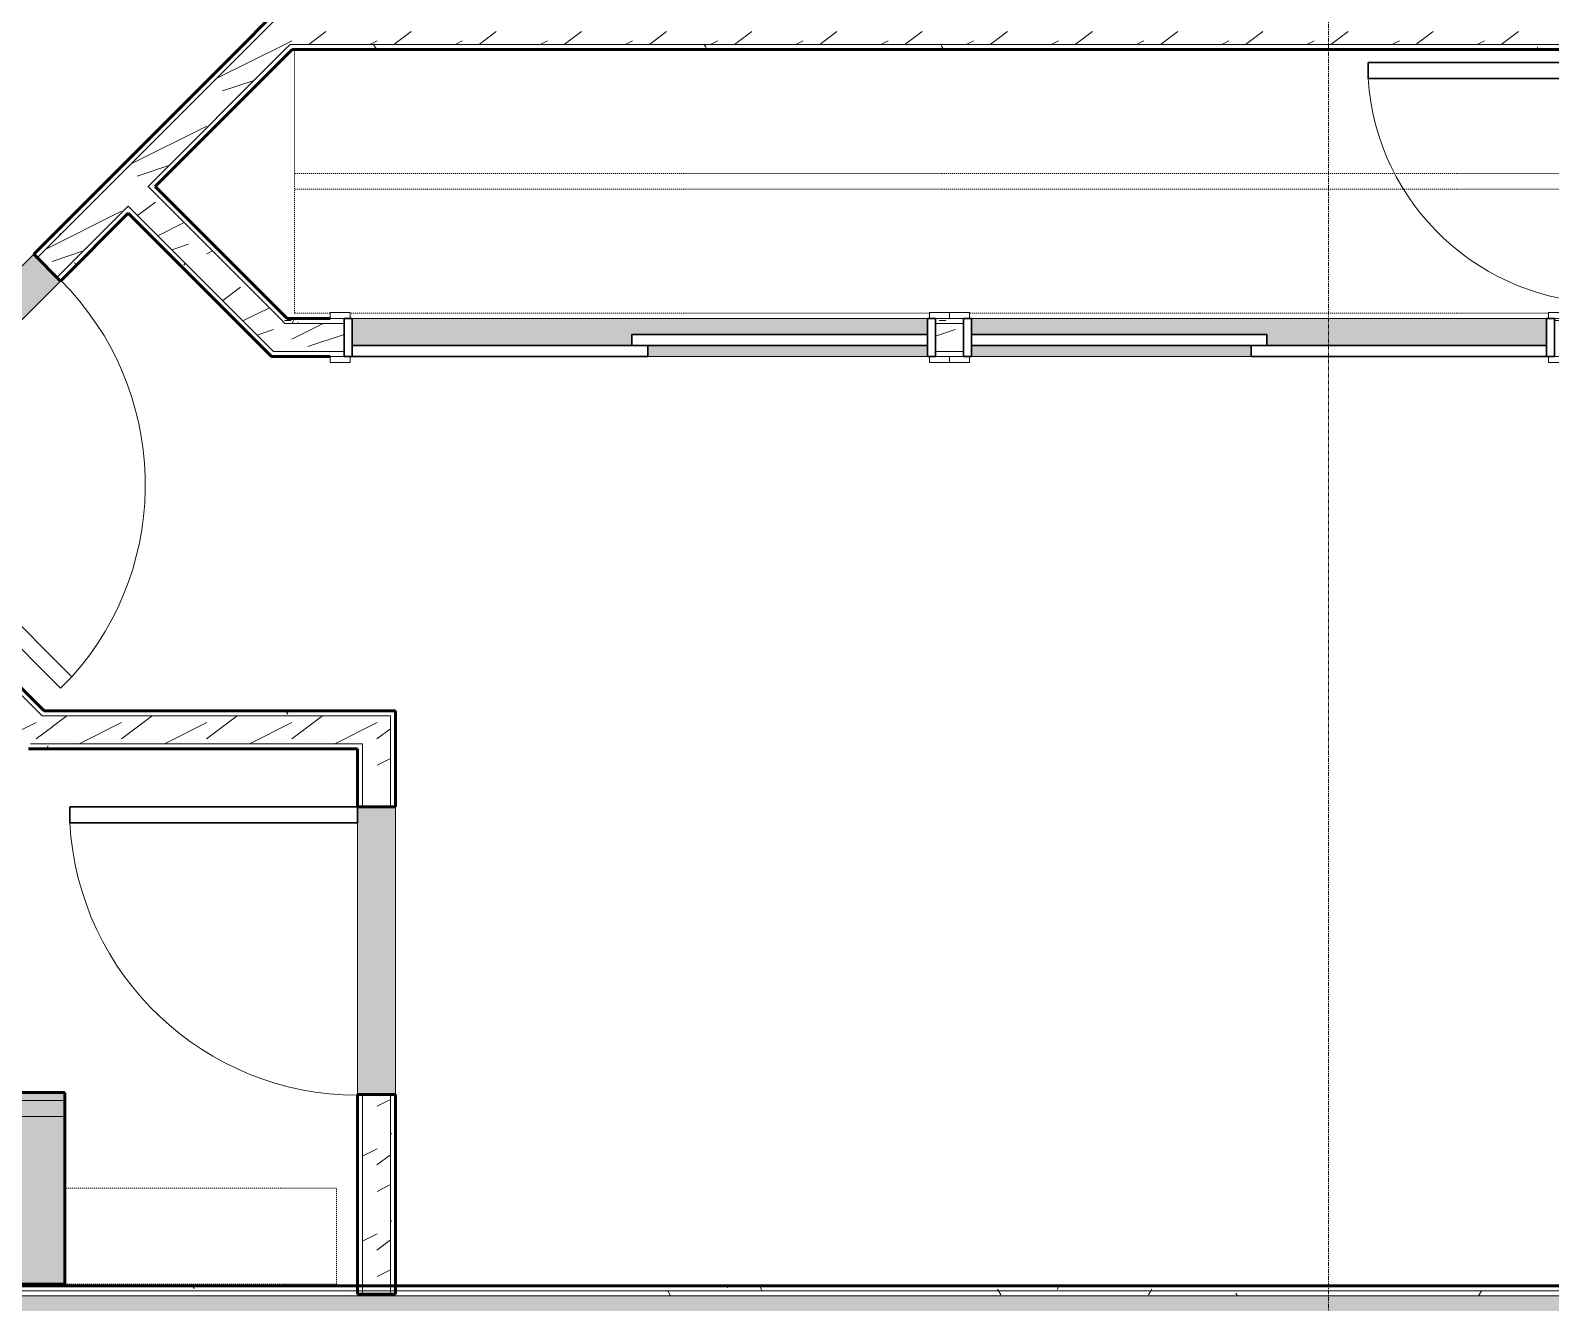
# Model space of a CAD drawing. Header units: inches. Extents: x -4061 to -1937, y 10959 to 12323.
# Drawn here: x -2335.8 to -2145.5, y 11683.9 to 11843 of the extents above; entities that cross this region are included whole.
import ezdxf

# ---------------------------------------------------------------- set-up
doc = ezdxf.new("R2010")
doc.units = ezdxf.units.IN
doc.header["$MEASUREMENT"] = 0
doc.linetypes.add('Dash', pattern=[0.25, 0.125, -0.125])
doc.linetypes.add('Grid Line 1_2_', pattern=[0.875, 0.5, -0.125, 0.125, -0.125])
for name, color, linetype, lineweight in [('0-1', 7, 'Continuous', 5), ('0-2', 10, 'Continuous', 18), ('A-DOOR-1', 7, 'Continuous', 9), ('A-DOOR-2', 50, 'Continuous', 30), ('A-DOOR-FRAM-1', 50, 'Continuous', 30), ('A-WALL', 113, 'Continuous', 18), ('A-WALL-1', 8, 'Continuous', 5), ('A-WALL-2', 250, 'Continuous', 60), ('A-WALL-3', 10, 'Continuous', 18), ('A-WALL-PATT-1', 7, 'Continuous', 9), ('A-WALL-PATT-2', 55, 'Continuous', 9), ('A-WALL-PATT-6', 111, 'Continuous', 9), ('I-WALL-2', 2, 'Continuous', 60), ('Q-CASE-1', 53, 'Continuous', 9), ('Q-CASE-2', 250, 'Continuous', 60), ('Q-CASE-3', 7, 'Continuous', 9), ('Q-CASE-HDLN-1', 7, 'Dash', 9), ('S-GRID-1', 1, 'Grid Line 1_2_', 9)]:
    doc.layers.add(name, color=color, linetype=linetype, lineweight=lineweight)
pattern_1 = [(0, (0, 0), (20.48, 5.12), [0.845, -14.515, 0.845, -14.515, -81.92]), (0, (0, 0), (20.48, 5.12), [-30.72, 0.845, -29.875, 0.845, -14.515, -35.84]), (0, (0, 0), (20.48, 5.12), [-76.8, 0.845, -9.395, 0.845, -24.755]), (120, (7.68, 2.56), (-14.67405, 15.1762003), [0.845, -14.515, 0.845, -14.515, -81.92]), (120, (7.68, 2.56), (-14.67405, 15.1762003), [-30.72, 0.845, -29.875, 0.845, -14.515, -35.84]), (120, (7.68, 2.56), (-14.67405, 15.1762003), [-76.8, 0.845, -9.395, 0.845, -24.755]), (240, (10.24, 12.8), (-5.80595, -20.2962003), [0.845, -14.515, 0.845, -14.515, -81.92]), (240, (10.24, 12.8), (-5.80595, -20.2962003), [-30.72, 0.845, -29.875, 0.845, -14.515, -35.84]), (240, (10.24, 12.8), (-5.80595, -20.2962003), [-76.8, 0.845, -9.395, 0.845, -24.755])]
pattern_2 = [(216.87, (4.265, 10.662), (31.9871619, 21.32545714), [5.331, -47.981]), (206.565, (10.662, 7.464), (-10.662476, -10.6620098), [11.921, -11.921]), (198.435, (10.662, 2.132), (-21.32449365, -10.6625869), [6.744, -26.974])]

# ---------------------------------------------------------------- blocks, each defined once
blk = doc.blocks.new('OD_CW_Base Cabinet - OD_CW_Base Cabinet-1866993-ENLARGED RCP - 1ST FLOOR PLAN - EAST')
at = {"layer": 'Q-CASE-1'}
for points in [[(15.61, -1), (53.33, -1), (53.33, 0), (0.74, 0), (0.74, -1)], [(0.74, -3), (53.33, -3), (53.33, -1), (0.74, -1)], [(15.61, -24), (53.33, -24), (53.33, -3), (0.74, -3), (0.74, -24)]]:
    blk.add_hatch(color=256, dxfattribs=at).paths.add_polyline_path(points, flags=0)
at = {"layer": 'Q-CASE-2'}
for p, q in [((0.74, -24), (0.74, 0)), ((0.74, 0), (53.33, 0)), ((53.33, 0), (53.33, -24)), ((53.33, -24), (0.74, -24))]:
    blk.add_line(p, q, dxfattribs=at)
at = {"layer": 'Q-CASE-3'}
for p, q in [((0.74, 0), (0.74, -1)), ((53.33, 0), (0.74, 0)), ((53.33, -1), (0.74, -1)), ((0.74, -1), (0.74, -3)), ((53.33, -1), (0.74, -1)), ((53.33, -1), (53.33, 0)), ((53.33, -3), (53.33, -1)), ((0.74, -3), (0.74, -24)), ((53.33, -3), (0.74, -3)), ((53.33, -24), (53.33, -3)), ((53.33, -24), (0.74, -24))]:
    blk.add_line(p, q, dxfattribs=at)
blk = doc.blocks.new('OD_CW_Upper Cabinet - OD_CW_Upper Cabinet-V5-ENLARGED RCP - 1ST FLOOR PLAN - EAST')
at = {"layer": 'Q-CASE-HDLN-1'}
for p, q in [((34.74, 24), (0.74, 24)), ((0.74, 24), (0.74, 12)), ((0.74, 12), (34.74, 12))]:
    blk.add_line(p, q, dxfattribs=at)
blk = doc.blocks.new('Single-Flush - 30_ x 80_-1420870-ENLARGED RCP - 1ST FLOOR PLAN - EAST')
at = {"layer": 'A-DOOR-1'}
blk.add_arc((15, 2.375), 30.067, 93.81407, 180, dxfattribs=at)
at = {"layer": 'A-DOOR-2'}
for p, q in [((13, 2.375), (13, 32.375)), ((15, 32.375), (13, 32.375)), ((15, 2.375), (15, 32.375)), ((15, 2.375), (13, 2.375))]:
    blk.add_line(p, q, dxfattribs=at)
blk = doc.blocks.new('Single-Flush - 36_ x 84_-1372839-ENLARGED RCP - 1ST FLOOR PLAN - EAST')
at = {"layer": 'A-DOOR-1'}
blk.add_arc((18, 2.37), 36.07, 93.1789, 180, dxfattribs=at)
at = {"layer": 'A-DOOR-2'}
for p, q in [((16, 2.37), (16, 38.39)), ((18, 38.39), (16, 38.39)), ((18, 2.37), (18, 38.39)), ((18, 2.37), (16, 2.37))]:
    blk.add_line(p, q, dxfattribs=at)
blk = doc.blocks.new('FOLDING_SLIDING CLOSET - 72_ x 80_-1372823-ENLARGED RCP - 1ST FLOOR PLAN - EAST')
at = {"layer": 'A-DOOR-1'}
for p, q in [((-36.25, 3), (-38.75, 3)), ((-38.75, 3), (-38.75, 2.25)), ((-38.75, 2.25), (-36.25, 2.25)), ((-36.25, 2.25), (-36.25, 3)), ((38.75, 3), (36.25, 3)), ((36.25, 3), (36.25, 2.25)), ((36.25, 2.25), (38.75, 2.25)), ((38.75, 2.25), (38.75, 3)), ((-36.25, -2.5), (-38.75, -2.5)), ((-38.75, -2.5), (-38.75, -3.25)), ((-38.75, -3.25), (-36.25, -3.25)), ((-36.25, -3.25), (-36.25, -2.5)), ((38.75, -2.5), (36.25, -2.5)), ((36.25, -2.5), (36.25, -3.25)), ((36.25, -3.25), (38.75, -3.25)), ((38.75, -3.25), (38.75, -2.5))]:
    blk.add_line(p, q, dxfattribs=at)
at = {"layer": 'A-DOOR-2'}
for p, q in [((1, 2.25), (-36, 2.25)), ((-36, 2.25), (-36, 0.875)), ((1, 0.875), (1, 2.25)), ((-36, 0.875), (1, 0.875)), ((36, 0.875), (-1, 0.875)), ((-1, 0.875), (-1, -0.5)), ((36, -0.5), (36, 0.875)), ((-1, -0.5), (36, -0.5))]:
    blk.add_line(p, q, dxfattribs=at)
at = {"layer": 'A-DOOR-FRAM-1'}
for p, q in [((-36, 2.25), (-37, 2.25)), ((-37, 2.25), (-37, -2.5)), ((-36, -2.5), (-36, 2.25)), ((36, 2.25), (36, -2.5)), ((37, 2.25), (36, 2.25)), ((37, -2.5), (37, 2.25)), ((-37, -2.5), (-36, -2.5)), ((36, -2.5), (37, -2.5))]:
    blk.add_line(p, q, dxfattribs=at)
blk = doc.blocks.new('OD_CW_Closet - OD_CW_Closet-2041091-ENLARGED RCP - 1ST FLOOR PLAN - EAST')
at = {"layer": 'Q-CASE-HDLN-1'}
for p, q in [((0.74, -24), (0.74, 8.9)), ((3.24, 9), (75.74, 9)), ((80.74, 9), (153.24, 9)), ((155.74, 9), (160.21, 9)), ((160.21, 9), (160.21, -24)), ((0.74, -6.5), (160.21, -6.5)), ((0.74, -8.5), (160.21, -8.5))]:
    blk.add_line(p, q, dxfattribs=at)
blk = doc.blocks.new('FOLDING_SLIDING CLOSET - 72_ x 80_-1372885-ENLARGED RCP - 1ST FLOOR PLAN - EAST')
at = {"layer": 'A-DOOR-1'}
for p, q in [((-38.75, 3.25), (-36.25, 3.25)), ((-38.75, 2.5), (-38.75, 3.25)), ((-36.25, 2.5), (-38.75, 2.5)), ((-36.25, 3.25), (-36.25, 2.5)), ((36.25, 3.25), (38.75, 3.25)), ((36.25, 2.5), (36.25, 3.25)), ((38.75, 2.5), (36.25, 2.5)), ((38.75, 3.25), (38.75, 2.5)), ((-38.75, -2.25), (-36.25, -2.25)), ((-38.75, -3), (-38.75, -2.25)), ((-36.25, -3), (-38.75, -3)), ((-36.25, -2.25), (-36.25, -3)), ((36.25, -2.25), (38.75, -2.25)), ((36.25, -3), (36.25, -2.25)), ((38.75, -3), (36.25, -3)), ((38.75, -2.25), (38.75, -3))]:
    blk.add_line(p, q, dxfattribs=at)
at = {"layer": 'A-DOOR-2'}
for p, q in [((-1, 0.5), (36, 0.5)), ((-1, -0.875), (-1, 0.5)), ((36, 0.5), (36, -0.875)), ((-36, -0.875), (1, -0.875)), ((-36, -2.25), (-36, -0.875)), ((36, -0.875), (-1, -0.875)), ((1, -0.875), (1, -2.25)), ((1, -2.25), (-36, -2.25))]:
    blk.add_line(p, q, dxfattribs=at)
at = {"layer": 'A-DOOR-FRAM-1'}
for p, q in [((-37, 2.5), (-36, 2.5)), ((-37, -2.25), (-37, 2.5)), ((-36, 2.5), (-36, -2.25)), ((36, 2.5), (37, 2.5)), ((36, -2.25), (36, 2.5)), ((37, 2.5), (37, -2.25)), ((-36, -2.25), (-37, -2.25)), ((37, -2.25), (36, -2.25))]:
    blk.add_line(p, q, dxfattribs=at)
blk = doc.blocks.new('CTR - 1st Phase - Unit Layouts_rvt-1-ENLARGED RCP - 1ST FLOOR PLAN - EAST')
at = {"layer": 'A-WALL-1'}
for points in [[(-2357.48, 11786.22), (-2332.03, 11811.67), (-2335.38, 11815.03), (-2360.82, 11789.56), (-2357.49, 11786.23)], [(-2294.86, 11709.91), (-2290.11, 11709.91), (-2290.11, 11745.91), (-2294.86, 11745.91), (-2294.86, 11714.37)]]:
    blk.add_hatch(color=256, dxfattribs=at).paths.add_polyline_path(points, flags=0)
h = blk.add_hatch(color=256, dxfattribs=at)
h.paths.add_polyline_path([(-2240.51, 11802.25), (-2223.52, 11802.25), (-2223.52, 11803.63), (-2258.52, 11803.63), (-2258.52, 11802.25), (-2246.56, 11802.25)], flags=0)
h.paths.add_polyline_path([(-2295.52, 11803.63), (-2260.52, 11803.63), (-2260.52, 11805), (-2223.52, 11805), (-2223.52, 11807), (-2295.52, 11807)], flags=0)
h = blk.add_hatch(color=256, dxfattribs=at)
h.paths.add_polyline_path([(-2218.02, 11802.25), (-2183.02, 11802.25), (-2183.02, 11803.63), (-2218.02, 11803.63)], flags=0)
h.paths.add_polyline_path([(-2146.02, 11803.63), (-2146.02, 11807), (-2218.02, 11807), (-2218.02, 11805), (-2181.02, 11805), (-2181.02, 11803.63)], flags=0)
at = {"layer": 'A-WALL-PATT-1'}
h = blk.add_hatch(dxfattribs=at)
h.set_pattern_fill('FP_1', color=256, style=0, pattern_type=2)
h.set_pattern_definition(pattern_1)
h.paths.add_polyline_path([(-2396.44, 11753.09), (-2360.4, 11789.14), (-2360.84, 11789.58), (-2396.88, 11753.53)], flags=0)
h.paths.add_polyline_path([(-2334.94, 11814.59), (-2304.75, 11844.78), (-2305.64, 11844.78), (-2335.38, 11815.03)], flags=0)
h = blk.add_hatch(dxfattribs=at)
h.set_pattern_fill('FP_1', color=256, style=0, pattern_type=2)
h.set_pattern_definition(pattern_1)
h.paths.add_polyline_path([(-2393.52, 11750.18), (-2393.08, 11750.62), (-2393.52, 11751.06), (-2393.97, 11750.62)], flags=0)
h.paths.add_polyline_path([(-2390.61, 11753.09), (-2362.85, 11780.85), (-2363.3, 11781.29), (-2391.05, 11753.53)], flags=0)
h.paths.add_polyline_path([(-2360.38, 11783.32), (-2357.49, 11786.23), (-2357.92, 11786.66), (-2360.82, 11783.76), (-2360.4, 11783.34)], flags=0)
h.paths.add_polyline_path([(-2332.03, 11811.67), (-2323.1, 11820.6), (-2323.54, 11821.04), (-2332.47, 11812.12), (-2332.11, 11811.76)], flags=0)
h.paths.add_polyline_path([(-2320.62, 11823.08), (-2303.05, 11840.65), (-2303.93, 11840.65), (-2321.06, 11823.52)], flags=0)
h = blk.add_hatch(dxfattribs=at)
h.set_pattern_fill('FP_1', color=256, style=0, pattern_type=2)
h.set_pattern_definition(pattern_1)
h.paths.add_polyline_path([(-2276.89, 11840.65), (-2137.75, 11840.65), (-2137.75, 11841.28), (-2303.3, 11841.28), (-2303.93, 11840.65), (-2281.01, 11840.65)], flags=0)
h.paths.add_polyline_path([(-2134.25, 11840.65), (-2106.45, 11840.65), (-2106.45, 11841.28), (-2134.25, 11841.28)], flags=0)
h = blk.add_hatch(dxfattribs=at)
h.set_pattern_fill('FP_1', color=256, style=0, pattern_type=2)
h.set_pattern_definition(pattern_1)
h.paths.add_polyline_path([(-2305.38, 11802.88), (-2323.1, 11820.6), (-2323.54, 11820.16), (-2306.26, 11802.88)], flags=0)
h = blk.add_hatch(dxfattribs=at)
h.set_pattern_fill('FP_1', color=256, style=0, pattern_type=2)
h.set_pattern_definition(pattern_1)
h.paths.add_polyline_path([(-2145.02, 11806.38), (-2137.75, 11806.38), (-2137.75, 11807), (-2145.02, 11807)], flags=0)
h.paths.add_polyline_path([(-2106.45, 11806.38), (-2106.45, 11807), (-2134.25, 11807), (-2134.25, 11806.38), (-2123.92, 11806.38)], flags=0)
h.paths.add_polyline_path([(-2219.02, 11806.38), (-2219.02, 11807), (-2222.52, 11807), (-2222.52, 11806.38), (-2220.77, 11806.38)], flags=0)
h.paths.add_polyline_path([(-2296.52, 11806.38), (-2296.52, 11807), (-2304.55, 11807), (-2303.93, 11806.38), (-2298.27, 11806.38)], flags=0)
h = blk.add_hatch(dxfattribs=at)
h.set_pattern_fill('FP_1', color=256, style=0, pattern_type=2)
h.set_pattern_definition(pattern_1)
h.paths.add_polyline_path([(-2106.45, 11802.25), (-2105.82, 11802.25), (-2105.82, 11802.88), (-2145.02, 11802.88), (-2145.02, 11802.25), (-2123.92, 11802.25)], flags=0)
h.paths.add_polyline_path([(-2222.52, 11802.25), (-2219.02, 11802.25), (-2219.02, 11802.88), (-2222.52, 11802.88)], flags=0)
h.paths.add_polyline_path([(-2304.75, 11802.25), (-2296.52, 11802.25), (-2296.52, 11802.88), (-2306.26, 11802.88), (-2305.63, 11802.25), (-2305.38, 11802.25)], flags=0)
h = blk.add_hatch(dxfattribs=at)
h.set_pattern_fill('FP_1', color=256, style=0, pattern_type=2)
h.set_pattern_definition(pattern_1)
h.paths.add_polyline_path([(-2334.34, 11757.29), (-2333.46, 11757.29), (-2359.94, 11783.76), (-2360.38, 11783.32), (-2335.79, 11758.74)], flags=0)
h = blk.add_hatch(dxfattribs=at)
h.set_pattern_fill('FP_1', color=256, style=0, pattern_type=2)
h.set_pattern_definition(pattern_1)
h.paths.add_polyline_path([(-2335.79, 11753.16), (-2335.17, 11753.16), (-2362.85, 11780.85), (-2363.3, 11780.4), (-2336.05, 11753.16)], flags=0)
h = blk.add_hatch(dxfattribs=at)
h.set_pattern_fill('FP_1', color=256, style=0, pattern_type=2)
h.set_pattern_definition(pattern_1)
h.paths.add_polyline_path([(-2290.11, 11757.29), (-2290.11, 11757.91), (-2334.08, 11757.91), (-2333.46, 11757.29), (-2290.73, 11757.29)], flags=0)
h = blk.add_hatch(dxfattribs=at)
h.set_pattern_fill('FP_1', color=256, style=0, pattern_type=2)
h.set_pattern_definition(pattern_1)
h.paths.add_polyline_path([(-2290.73, 11685.99), (-2290.11, 11685.99), (-2290.11, 11709.91), (-2290.73, 11709.91), (-2290.73, 11699.7)], flags=0)
h.paths.add_polyline_path([(-2290.73, 11745.91), (-2290.11, 11745.91), (-2290.11, 11757.29), (-2290.73, 11757.29), (-2290.73, 11753.16)], flags=0)
h = blk.add_hatch(dxfattribs=at)
h.set_pattern_fill('FP_1', color=256, style=0, pattern_type=2)
h.set_pattern_definition(pattern_1)
h.paths.add_polyline_path([(-2330.38, 11753.16), (-2294.23, 11753.16), (-2294.23, 11753.79), (-2335.79, 11753.79), (-2335.17, 11753.16), (-2330.84, 11753.16)], flags=0)
at = {"layer": 'A-WALL-PATT-2'}
h = blk.add_hatch(dxfattribs=at)
h.set_pattern_fill('FP_2', color=256, style=0, pattern_type=2)
h.set_pattern_definition(pattern_2)
h.paths.add_polyline_path([(-2197.13, 11841.28), (-2105.82, 11841.28), (-2105.82, 11844.78), (-2304.75, 11844.78), (-2308.25, 11841.28), (-2240.51, 11841.28)], flags=0)
h = blk.add_hatch(dxfattribs=at)
h.set_pattern_fill('FP_2', color=256, style=0, pattern_type=2)
h.set_pattern_definition(pattern_2)
h.paths.add_polyline_path([(-2393.97, 11750.62), (-2357.92, 11786.66), (-2360.4, 11789.14), (-2396.44, 11753.09), (-2394.05, 11750.7)], flags=0)
h.paths.add_polyline_path([(-2332.47, 11812.12), (-2303.3, 11841.28), (-2308.25, 11841.28), (-2334.94, 11814.59), (-2332.8, 11812.45)], flags=0)
h = blk.add_hatch(dxfattribs=at)
h.set_pattern_fill('FP_2', color=256, style=0, pattern_type=2)
h.set_pattern_definition(pattern_2)
h.paths.add_polyline_path([(-2308.88, 11806.38), (-2303.93, 11806.38), (-2321.06, 11823.52), (-2323.54, 11821.04), (-2309.5, 11807)], flags=0)
h = blk.add_hatch(dxfattribs=at)
h.set_pattern_fill('FP_2', color=256, style=0, pattern_type=2)
h.set_pattern_definition(pattern_2)
h.paths.add_polyline_path([(-2106.45, 11802.88), (-2105.82, 11802.88), (-2105.82, 11806.38), (-2145.02, 11806.38), (-2145.02, 11802.88), (-2123.92, 11802.88)], flags=0)
h.paths.add_polyline_path([(-2222.52, 11802.88), (-2219.02, 11802.88), (-2219.02, 11806.38), (-2222.52, 11806.38)], flags=0)
h.paths.add_polyline_path([(-2296.52, 11802.88), (-2296.52, 11806.38), (-2308.88, 11806.38), (-2305.38, 11802.88), (-2303.67, 11802.88)], flags=0)
h = blk.add_hatch(dxfattribs=at)
h.set_pattern_fill('FP_2', color=256, style=0, pattern_type=2)
h.set_pattern_definition(pattern_2)
h.paths.add_polyline_path([(-2333.46, 11753.79), (-2330.84, 11753.79), (-2360.84, 11783.74), (-2363.3, 11781.29), (-2335.79, 11753.79), (-2334.08, 11753.79)], flags=0)
h = blk.add_hatch(dxfattribs=at)
h.set_pattern_fill('FP_2', color=256, style=0, pattern_type=2)
h.set_pattern_definition(pattern_2)
h.paths.add_polyline_path([(-2330.84, 11753.79), (-2290.73, 11753.79), (-2290.73, 11757.29), (-2334.34, 11757.29), (-2333.46, 11756.4)], flags=0)
h = blk.add_hatch(dxfattribs=at)
h.set_pattern_fill('FP_2', color=256, style=0, pattern_type=2)
h.set_pattern_definition(pattern_2)
h.paths.add_polyline_path([(-2294.23, 11685.99), (-2290.73, 11685.99), (-2290.73, 11709.91), (-2294.23, 11709.91), (-2294.23, 11699.7)], flags=0)
h.paths.add_polyline_path([(-2290.73, 11745.91), (-2290.73, 11753.79), (-2294.23, 11753.79), (-2294.23, 11745.91)], flags=0)
at = {"layer": 'A-WALL-2'}
for p, q in [((-2309.76, 11840.65), (-2305.64, 11844.78)), ((-2335.38, 11815.03), (-2309.76, 11840.65)), ((-2303.05, 11840.65), (-2320.18, 11823.52)), ((-2138.37, 11840.65), (-2303.05, 11840.65)), ((-2320.18, 11823.52), (-2303.67, 11807)), ((-2323.54, 11820.16), (-2332.03, 11811.67)), ((-2310.38, 11807), (-2323.54, 11820.16)), ((-2332.03, 11811.67), (-2335.38, 11815.03)), ((-2306.26, 11802.88), (-2310.38, 11807)), ((-2303.67, 11807), (-2298.27, 11807)), ((-2305.63, 11802.25), (-2306.26, 11802.88)), ((-2298.27, 11802.25), (-2305.63, 11802.25)), ((-2359.94, 11783.76), (-2334.08, 11757.91)), ((-2334.08, 11757.91), (-2290.11, 11757.91)), ((-2290.11, 11757.91), (-2290.11, 11757.29)), ((-2290.11, 11757.29), (-2290.11, 11753.16)), ((-2335.17, 11753.16), (-2336.05, 11753.16)), ((-2329.33, 11753.16), (-2335.17, 11753.16)), ((-2294.86, 11753.16), (-2329.33, 11753.16)), ((-2294.86, 11745.91), (-2294.86, 11753.16)), ((-2290.11, 11753.16), (-2290.11, 11745.91)), ((-2290.11, 11745.91), (-2294.86, 11745.91)), ((-2294.86, 11684.93), (-2294.86, 11709.91)), ((-2294.86, 11709.91), (-2290.11, 11709.91)), ((-2290.11, 11709.91), (-2290.11, 11684.93)), ((-2290.11, 11684.93), (-2294.86, 11684.93))]:
    blk.add_line(p, q, dxfattribs=at)
at = {"layer": 'A-WALL-3'}
for p, q in [((-2304.75, 11844.78), (-2308.25, 11841.28)), ((-2334.94, 11814.59), (-2308.88, 11840.65)), ((-2321.06, 11823.52), (-2303.93, 11840.65)), ((-2308.25, 11841.28), (-2308.88, 11840.65)), ((-2303.3, 11841.28), (-2303.93, 11840.65)), ((-2137.75, 11841.28), (-2303.3, 11841.28)), ((-2320.62, 11823.08), (-2321.06, 11823.52)), ((-2304.55, 11807), (-2320.62, 11823.08)), ((-2332.47, 11812.12), (-2323.54, 11821.04)), ((-2323.1, 11820.6), (-2323.54, 11821.04)), ((-2309.5, 11807), (-2323.1, 11820.6)), ((-2335.38, 11815.03), (-2360.84, 11789.58)), ((-2357.48, 11786.22), (-2332.03, 11811.67)), ((-2309.5, 11807), (-2308.88, 11806.38)), ((-2308.88, 11806.38), (-2305.38, 11802.88)), ((-2304.55, 11807), (-2303.93, 11806.38)), ((-2296.52, 11806.38), (-2303.93, 11806.38)), ((-2223.52, 11807), (-2295.52, 11807)), ((-2219.02, 11806.38), (-2222.52, 11806.38)), ((-2146.02, 11807), (-2218.02, 11807)), ((-2296.52, 11802.88), (-2305.38, 11802.88)), ((-2219.02, 11802.88), (-2222.52, 11802.88)), ((-2258.52, 11802.25), (-2223.52, 11802.25)), ((-2218.02, 11802.25), (-2183.02, 11802.25)), ((-2360.38, 11783.32), (-2334.34, 11757.29)), ((-2334.34, 11757.29), (-2333.46, 11757.29)), ((-2333.46, 11757.29), (-2290.73, 11757.29)), ((-2290.73, 11753.79), (-2290.73, 11757.29)), ((-2335.79, 11753.79), (-2330.84, 11753.79)), ((-2330.84, 11753.79), (-2329.96, 11753.79)), ((-2329.96, 11753.79), (-2294.23, 11753.79)), ((-2294.23, 11753.16), (-2294.23, 11753.79)), ((-2294.23, 11745.91), (-2294.23, 11753.16)), ((-2290.73, 11753.16), (-2290.73, 11753.79)), ((-2290.73, 11745.91), (-2290.73, 11753.16)), ((-2294.86, 11745.91), (-2294.86, 11709.91)), ((-2290.11, 11709.91), (-2290.11, 11745.91)), ((-2294.23, 11684.93), (-2294.23, 11709.91)), ((-2290.73, 11684.93), (-2290.73, 11709.91))]:
    blk.add_line(p, q, dxfattribs=at)
at = {"layer": '0-2'}
for name, p, rotation in [('OD_CW_Closet - OD_CW_Closet-2041091-ENLARGED RCP - 1ST FLOOR PLAN - EAST', (-2142.54, 11816.65), 180), ('Single-Flush - 30_ x 80_-1420870-ENLARGED RCP - 1ST FLOOR PLAN - EAST', (-2136, 11824), 89.99999999999868), ('Single-Flush - 36_ x 84_-1372839-ENLARGED RCP - 1ST FLOOR PLAN - EAST', (-2346.43, 11800.63), 224.9999999999984), ('FOLDING_SLIDING CLOSET - 72_ x 80_-1372823-ENLARGED RCP - 1ST FLOOR PLAN - EAST', (-2182.02, 11804.5), 180), ('Single-Flush - 36_ x 84_-1372839-ENLARGED RCP - 1ST FLOOR PLAN - EAST', (-2292.48, 11727.91), 90.00000000000018), ('OD_CW_Upper Cabinet - OD_CW_Upper Cabinet-V5-ENLARGED RCP - 1ST FLOOR PLAN - EAST', (-2296.73, 11710.18), 180)]:
    blk.add_blockref(name, p, dxfattribs=dict(at, rotation=rotation))
for name, p in [('FOLDING_SLIDING CLOSET - 72_ x 80_-1372885-ENLARGED RCP - 1ST FLOOR PLAN - EAST', (-2259.52, 11804.5)), ('OD_CW_Base Cabinet - OD_CW_Base Cabinet-1866993-ENLARGED RCP - 1ST FLOOR PLAN - EAST', (-2384.8, 11710.18))]:
    blk.add_blockref(name, p, dxfattribs=at)
blk = doc.blocks.new('CTR - 1st Phase - Shell_rvt-1-ENLARGED RCP - 1ST FLOOR PLAN - EAST')
at = {"layer": 'S-GRID-1'}
blk.add_line((-2173.32, 10958.72), (-2173.32, 12290.35), dxfattribs=at)

msp = doc.modelspace()

# ---------------------------------------------------------------- hatches: boundary and pattern name
at = {"layer": 'A-WALL-PATT-6'}
h = msp.add_hatch(dxfattribs=at)
h.set_pattern_fill('FP_17', color=256, style=0, pattern_type=2)
h.set_pattern_definition([(161.57, (0.32, 0.32), (-2.560496185, -0.000537386), [0, -18.214, 2.022, 0]), (18.43, (-0.32, 0.32), (-2.560496185, 0.000537386), [0, -18.214, 2.022, 0]), (108.43, (0.32, 0.32), (1.27922091, -6.400876726), [6.07, -14.166]), (71.57, (-0.32, 0.32), (1.27922091, 6.400876726), [6.07, -14.166])])
h.paths.add_polyline_path([(-2105.82, 11681.24), (-2105.82, 11684.74), (-2439.38, 11684.74), (-2442.88, 11681.24), (-2123.92, 11681.24)], flags=0)
h = msp.add_hatch(dxfattribs=at)
h.set_pattern_fill('FP_1', color=256, style=0, pattern_type=2)
h.set_pattern_definition(pattern_1)
h.paths.add_polyline_path([(-2105.82, 11684.74), (-2105.82, 11685.36), (-2384.69, 11685.36), (-2384.69, 11684.93), (-2388.19, 11684.93), (-2388.19, 11685.36), (-2437.63, 11685.36), (-2437, 11684.74), (-2123.92, 11684.74)], flags=0)
h = msp.add_hatch(dxfattribs=at)
h.set_pattern_fill('FP_1', color=256, style=0, pattern_type=2)
h.set_pattern_definition(pattern_1)
h.paths.add_polyline_path([(-2105.82, 11685.36), (-2105.82, 11685.99), (-2384.69, 11685.99), (-2384.69, 11685.36), (-2123.92, 11685.36)], flags=0)
h.paths.add_polyline_path([(-2436.75, 11685.36), (-2388.19, 11685.36), (-2388.19, 11685.99), (-2437.37, 11685.99), (-2437, 11685.62)], flags=0)

# ---------------------------------------------------------------- linework, layer by layer
at = {"layer": 'A-WALL'}
for p, q in [((-2437, 11684.74), (-2105.82, 11684.74)), ((-2436.75, 11685.36), (-2105.82, 11685.36))]:
    msp.add_line(p, q, dxfattribs=at)
at = {"layer": 'I-WALL-2'}
msp.add_line((-2436.49, 11685.99), (-2105.82, 11685.99), dxfattribs=at)

# ---------------------------------------------------------------- block references
at = {"layer": '0-1'}
for name in ['CTR - 1st Phase - Shell_rvt-1-ENLARGED RCP - 1ST FLOOR PLAN - EAST', 'CTR - 1st Phase - Unit Layouts_rvt-1-ENLARGED RCP - 1ST FLOOR PLAN - EAST']:
    msp.add_blockref(name, (0, 0), dxfattribs=at)

doc.saveas('drawing.dxf')
